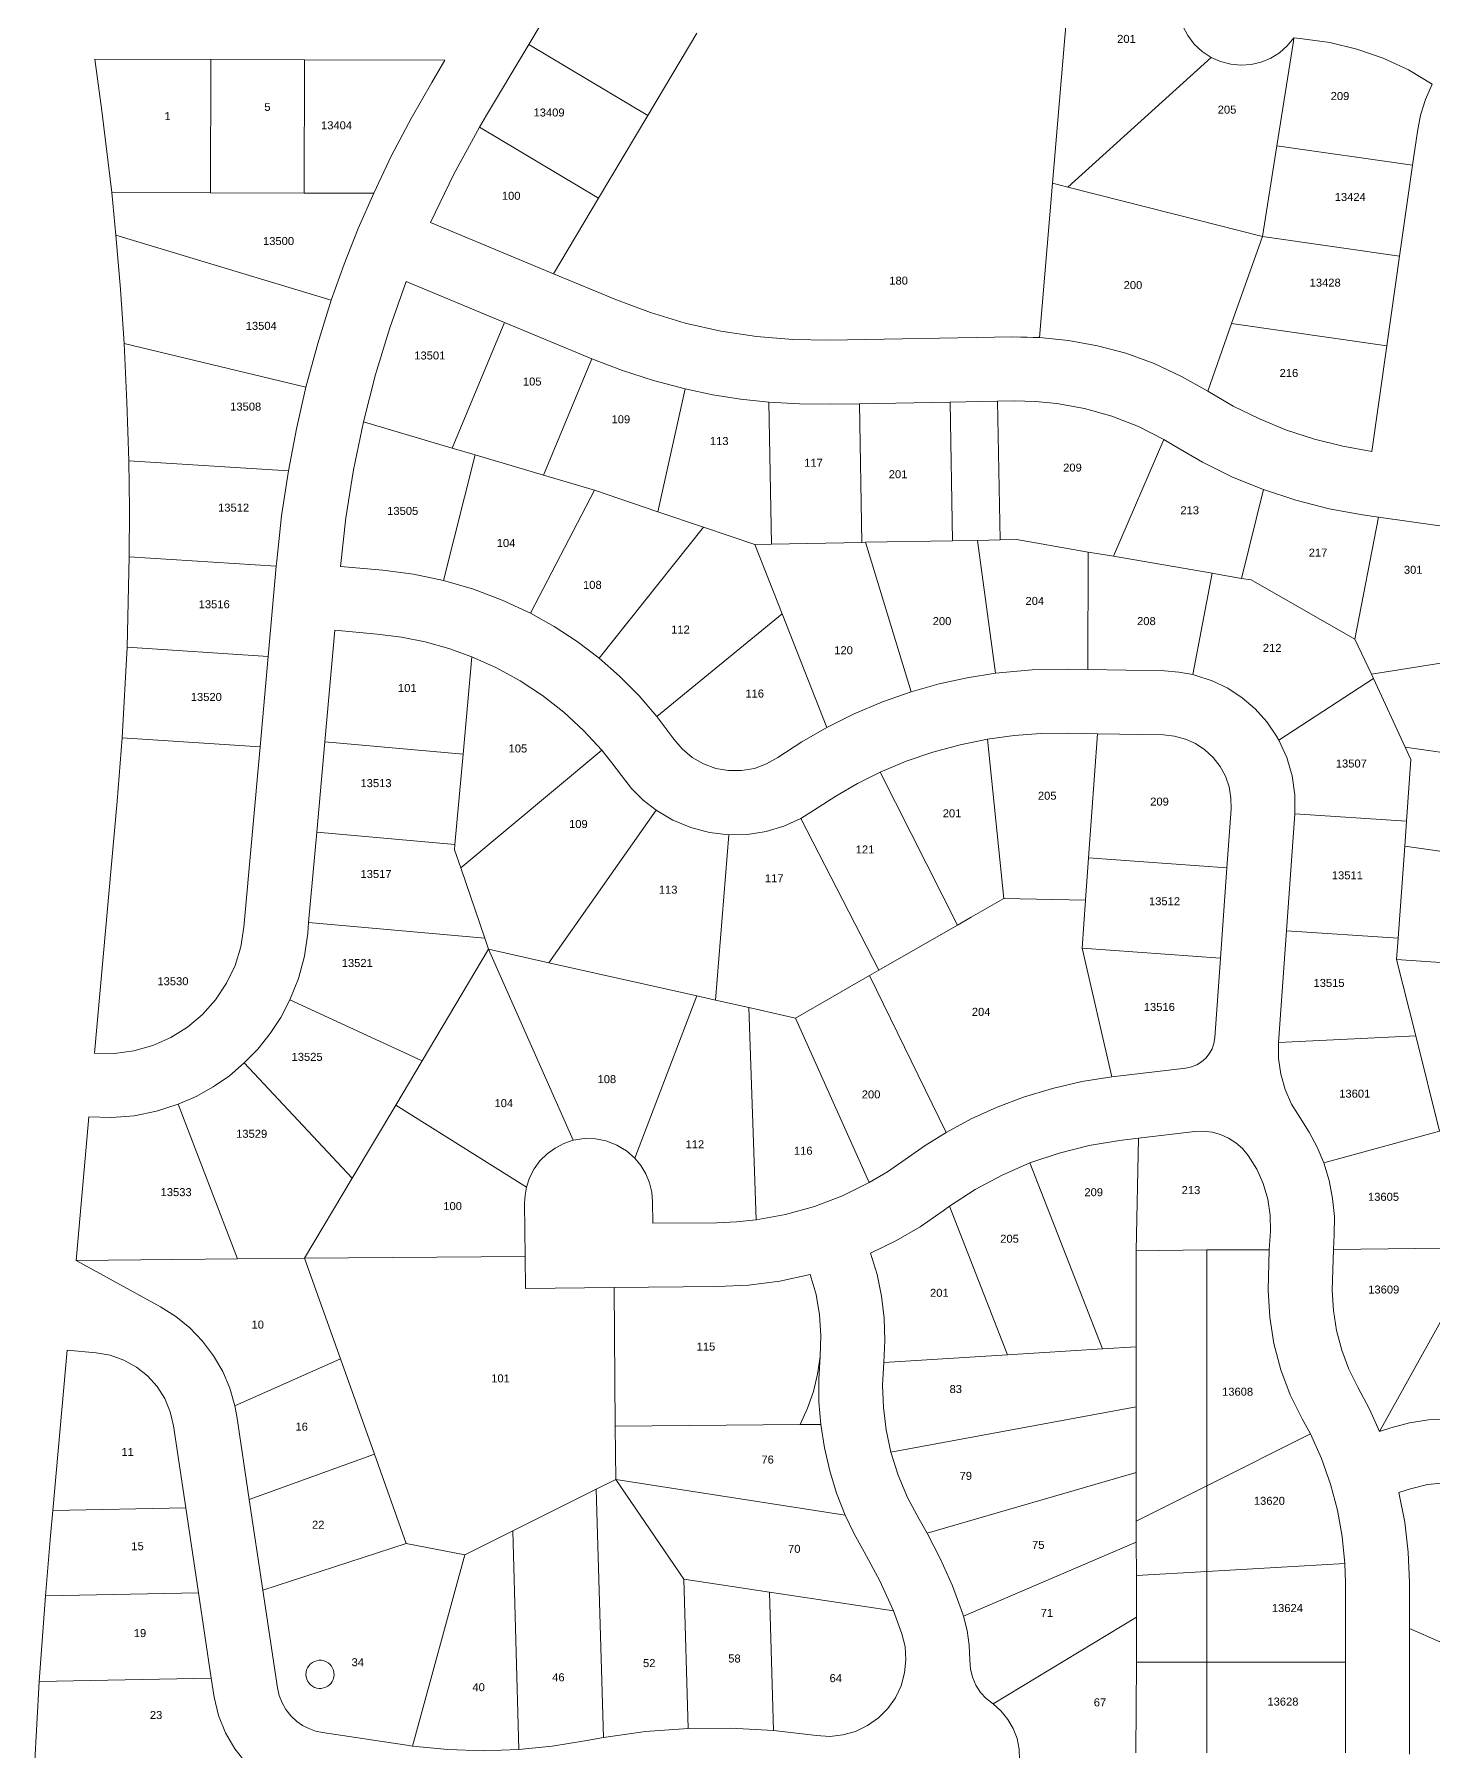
# Model space of a CAD drawing. Header units: feet. Extents: x 865220 to 5618803, y -2240498 to 1935234.
# Drawn here: x 2812329 to 2813640, y 969031 to 970641 of the extents above; entities that cross this region are included whole.
import ezdxf
from ezdxf.enums import TextEntityAlignment as Align

# ---------------------------------------------------------------- set-up
doc = ezdxf.new("R2010")
doc.units = ezdxf.units.FT
doc.header["$LTSCALE"] = 0.015
doc.header["$MEASUREMENT"] = 0
doc.layers.add('Dakota County Addresses', color=7, linetype='Continuous')
doc.layers.add('Dakota County Parcels', color=7, linetype='Continuous')
doc.styles.add('Dimensions 100', font='arial.ttf')

# ---------------------------------------------------------------- blocks, each defined once
blk = doc.blocks.new('ACMAP_ANN_TEMPLATE_Dakota County Addresses')
at = {"layer": 'Dakota County Addresses', "style": 'Dimensions 100'}
blk.add_attdef('DakotaCountyAddress', text='', height=50, dxfattribs=at).set_placement((0, 0), align=Align.CENTER)

msp = doc.modelspace()

# ---------------------------------------------------------------- linework, layer by layer
at = {"layer": 'Dakota County Parcels', "lineweight": 5}
for p, q in [((2812792.2, 970631.6), (2812838.3, 970708.9)), ((2813283.2, 970501.7), (2813298.7, 970686)), ((2812903.8, 970565), (2812949.9, 970642.3)), ((2813509, 970634.9), (2813509.5, 970637.8)), ((2813509.5, 970637.8), (2813517.5, 970637.1)), ((2812752.7, 970565.5), (2812792.2, 970631.6)), ((2812792.2, 970631.6), (2812903.8, 970565)), ((2813297.7, 970498), (2813431.9, 970619.6)), ((2813493.4, 970536.7), (2813509, 970634.9)), ((2812385.4, 970617.9), (2812391.9, 970569.6)), ((2812385.4, 970617.9), (2812494.1, 970617.6)), ((2812493.8, 970492.7), (2812494.1, 970617.6)), ((2812494.1, 970617.6), (2812582.1, 970617.4)), ((2812581.7, 970492.4), (2812582.1, 970617.4)), ((2812582.1, 970617.4), (2812713.6, 970617.1)), ((2812701.2, 970596.2), (2812713.6, 970617.1)), ((2812401.2, 970492.9), (2812391.9, 970569.6)), ((2812752.7, 970565.5), (2812746.1, 970554.3)), ((2812857.7, 970487.7), (2812903.8, 970565)), ((2812746.1, 970554.3), (2812857.7, 970487.7)), ((2813620.8, 970518.5), (2813625.3, 970550)), ((2813479.9, 970451.8), (2813493.4, 970536.7)), ((2813493.4, 970536.7), (2813620.8, 970518.5)), ((2813608.6, 970433.4), (2813620.8, 970518.5)), ((2812405.2, 970453.1), (2812401.2, 970492.9)), ((2812401.2, 970492.9), (2812493.8, 970492.7)), ((2812493.8, 970492.7), (2812581.7, 970492.4)), ((2812581.7, 970492.4), (2812646.8, 970492.3)), ((2813271, 970357), (2813283.2, 970501.7)), ((2813283.2, 970501.7), (2813297.7, 970498)), ((2812815.5, 970416.8), (2812857.7, 970487.7)), ((2812700.2, 970464.8), (2812815.5, 970416.8)), ((2812405.2, 970453.1), (2812607.1, 970391.9)), ((2813451.1, 970370), (2813479.9, 970451.8)), ((2813479.9, 970451.8), (2813608.6, 970433.4)), ((2813596.5, 970349.2), (2813608.6, 970433.4)), ((2812815.5, 970416.8), (2812874.4, 970392.4)), ((2812677.2, 970409.4), (2812769.5, 970371)), ((2812720.5, 970253.3), (2812769.5, 970371)), ((2812769.5, 970371), (2812851.3, 970337)), ((2813428.8, 970306.6), (2813451.1, 970370)), ((2813451.1, 970370), (2813596.5, 970349.2)), ((2812412.9, 970351.4), (2812583.3, 970310.3)), ((2813073.8, 970354.4), (2813246.1, 970357.5)), ((2813582.4, 970250.2), (2813596.5, 970349.2)), ((2812806.1, 970228), (2812851.3, 970337)), ((2812913.3, 970193.7), (2812938.8, 970308.8)), ((2813231.7, 970297.2), (2813247.2, 970297.5)), ((2813019.6, 970163.4), (2813017.1, 970296.4)), ((2813074.9, 970294.4), (2813102.2, 970294.9)), ((2813102.2, 970294.9), (2813187.2, 970296.4)), ((2813104.5, 970164.9), (2813102.2, 970294.9)), ((2813187.2, 970296.4), (2813231.7, 970297.2)), ((2813189.5, 970166.4), (2813187.2, 970296.4)), ((2813234, 970167.2), (2813231.7, 970297.2)), ((2812637.2, 970278), (2812720.5, 970253.3)), ((2812720.5, 970253.3), (2812741.8, 970247)), ((2813340.3, 970151.9), (2813387.4, 970261.5)), ((2813396.9, 970255.8), (2813387.4, 970261.5)), ((2812417.2, 970241.5), (2812566.8, 970231.9)), ((2812712.4, 970129.2), (2812741.8, 970247)), ((2812741.8, 970247), (2812806.1, 970228)), ((2812806.1, 970228), (2812853.7, 970213.9)), ((2812793.7, 970098.6), (2812853.7, 970213.9)), ((2812853.7, 970213.9), (2812913.3, 970193.7)), ((2813460.5, 970131.2), (2813481, 970214.4)), ((2812913.3, 970193.7), (2812956, 970179.3)), ((2813566.7, 970074.3), (2813588.7, 970188.7)), ((2813573.8, 970190.9), (2813588.7, 970188.7)), ((2813588.7, 970188.7), (2813672.8, 970176.7)), ((2812858.1, 970056.3), (2812956, 970179.3)), ((2812956, 970179.3), (2813004, 970163.1)), ((2813004, 970163.1), (2813019.6, 970163.4)), ((2813004, 970163.1), (2813029.6, 970098)), ((2813019.6, 970163.4), (2813104.5, 970164.9)), ((2813104.5, 970164.9), (2813107.9, 970165)), ((2813107.9, 970165), (2813189.5, 970166.4)), ((2813107.9, 970165), (2813150.8, 970024.8)), ((2813189.5, 970166.4), (2813212.9, 970166.8)), ((2813212.9, 970166.8), (2813234, 970167.2)), ((2813212.9, 970166.8), (2813229.8, 970042.3)), ((2813234, 970167.2), (2813249.5, 970167.5)), ((2813249.5, 970167.5), (2813267.2, 970164.4)), ((2813267.2, 970164.4), (2813316.7, 970155.9)), ((2813316.3, 970045.7), (2813316.7, 970155.9)), ((2813316.7, 970155.9), (2813340.3, 970151.9)), ((2812415.6, 970066.6), (2812417.7, 970151.5)), ((2812417.7, 970151.5), (2812555.4, 970142.7)), ((2812547.9, 970058), (2812555.4, 970142.7)), ((2812555.4, 970142.7), (2812555.9, 970147.7)), ((2812615.6, 970142.3), (2812655.4, 970138.8)), ((2813340.3, 970151.9), (2813432.9, 970136)), ((2813414.6, 970041), (2813432.9, 970136)), ((2813460.5, 970131.2), (2813469.4, 970129.7)), ((2813469.4, 970129.7), (2813566.7, 970074.3)), ((2812912.4, 970001.8), (2813029.6, 970098)), ((2813029.6, 970098), (2813071.6, 969991.5)), ((2812600.9, 969978), (2812610.3, 970082.6)), ((2812610.3, 970082.6), (2812650.1, 970079)), ((2813566.7, 970074.3), (2813582.1, 970041.3)), ((2812411, 969981.7), (2812415.6, 970066.6)), ((2812415.6, 970066.6), (2812547.9, 970058)), ((2812540.3, 969973.4), (2812547.9, 970058)), ((2812730.6, 969966.4), (2812738.7, 970057.8)), ((2813298.3, 970046.1), (2813316.3, 970045.7)), ((2813316.3, 970045.7), (2813388.2, 970044.4)), ((2813417.5, 970040.3), (2813414.6, 970041)), ((2813582.1, 970041.3), (2813655.1, 970052.9)), ((2813582.1, 970041.3), (2813584, 970037.2)), ((2813584, 970037.2), (2813495.4, 969979.5)), ((2813584, 970037.2), (2813613.9, 969973)), ((2812928.3, 969980.6), (2812912.4, 970001.8)), ((2812406.3, 969922.2), (2812411, 969981.7)), ((2812411, 969981.7), (2812540.3, 969973.4)), ((2812593.4, 969893.3), (2812600.9, 969978)), ((2812600.9, 969978), (2812730.6, 969966.4)), ((2813222.3, 969980.5), (2813237.4, 969831)), ((2813297.1, 969986.1), (2813325.3, 969985.6)), ((2813317, 969869.3), (2813325.3, 969985.6)), ((2813325.3, 969985.6), (2813387.1, 969984.4)), ((2813495.4, 969979.5), (2813493.1, 969983.4)), ((2812525.2, 969804.1), (2812540.3, 969973.4)), ((2812723, 969881.8), (2812730.6, 969966.4)), ((2812728.4, 969859.8), (2812860.7, 969970.1)), ((2813613.9, 969973), (2813742, 969954.7)), ((2813613.9, 969973), (2813619.2, 969961.5)), ((2813615.1, 969903.7), (2813619.2, 969961.5)), ((2813121.7, 969949.4), (2813194, 969806.1)), ((2812385.2, 969686.1), (2812406.3, 969922.2)), ((2812811, 969770.9), (2812911.5, 969914)), ((2813047.3, 969906.2), (2813060.1, 969914.1)), ((2813446.6, 969860), (2813450.6, 969914.9)), ((2813047.3, 969906.2), (2813120.3, 969763.8)), ((2813502.5, 969800.9), (2813510.4, 969910.6)), ((2813510.4, 969910.6), (2813615.1, 969903.7)), ((2813613.4, 969880.1), (2813615.1, 969903.7)), ((2812585.8, 969808.7), (2812593.4, 969893.3)), ((2812593.4, 969893.3), (2812723, 969881.8)), ((2812722.6, 969876.8), (2812723, 969881.8)), ((2812967.1, 969735.9), (2812979.8, 969890.8)), ((2813607.2, 969794), (2813613.4, 969880.1)), ((2813613.4, 969880.1), (2813729, 969863.6)), ((2812722.6, 969876.8), (2812728.4, 969859.8)), ((2813314.1, 969829.4), (2813317, 969869.3)), ((2813317, 969869.3), (2813446.6, 969860)), ((2812728.4, 969859.8), (2812750.9, 969794)), ((2813440.6, 969775.2), (2813446.6, 969860)), ((2813207, 969813.6), (2813237.4, 969831)), ((2813237.4, 969831), (2813314.1, 969829.4)), ((2813310.9, 969784.5), (2813314.1, 969829.4)), ((2812585, 969798.7), (2812585.8, 969808.7)), ((2812585.8, 969808.7), (2812750.9, 969794)), ((2813120.3, 969763.8), (2813194, 969806.1)), ((2813194, 969806.1), (2813207, 969813.6)), ((2813495, 969696.2), (2813502.5, 969800.9)), ((2813502.5, 969800.9), (2813607.2, 969794)), ((2812692.1, 969678.8), (2812754.4, 969783.6)), ((2812750.9, 969794), (2812754.4, 969783.6)), ((2812754.4, 969783.6), (2812811, 969770.9)), ((2812754.4, 969783.6), (2812833.9, 969604.4)), ((2813310.9, 969784.5), (2813440.6, 969775.2)), ((2813310.9, 969784.5), (2813338.8, 969663.8)), ((2813605.8, 969774), (2813607.2, 969794)), ((2812811, 969770.9), (2812949.6, 969739.8)), ((2813435.2, 969700.4), (2813440.6, 969775.2)), ((2813605.8, 969774), (2813623.8, 969702.3)), ((2813605.8, 969774), (2813715.1, 969766.6)), ((2813042.3, 969719), (2813111.6, 969758.9)), ((2813111.6, 969758.9), (2813120.3, 969763.8)), ((2813111.6, 969758.9), (2813183.4, 969611.7)), ((2812568.2, 969736), (2812692.1, 969678.8)), ((2812891.5, 969587.7), (2812949.6, 969739.8)), ((2812949.6, 969739.8), (2812967.1, 969735.9)), ((2812967.1, 969735.9), (2812998.4, 969728.9)), ((2813005.4, 969529.8), (2812998.4, 969728.9)), ((2812998.4, 969728.9), (2813042.3, 969719)), ((2813042.3, 969719), (2813111.4, 969564.8)), ((2813495, 969696.2), (2813623.8, 969702.3)), ((2813623.8, 969702.3), (2813646.1, 969613.1)), ((2812525.5, 969676.9), (2812626.6, 969568.9)), ((2812667.5, 969637.5), (2812692.1, 969678.8)), ((2813338.8, 969663.8), (2813408.3, 969672.2)), ((2812463.6, 969638.2), (2812519.1, 969493.3)), ((2812626.6, 969568.9), (2812667.5, 969637.5)), ((2812667.5, 969637.5), (2812790.1, 969560.5)), ((2812367.9, 969491.9), (2812379.9, 969626.3)), ((2813346, 969604.2), (2813363.9, 969606.5)), ((2813361.5, 969500.7), (2813363.9, 969606.5)), ((2813363.9, 969606.5), (2813416.5, 969612.7)), ((2813537.5, 969583.2), (2813646.1, 969613.1)), ((2813262, 969583.3), (2813329.9, 969408.8)), ((2812582, 969493.8), (2812626.6, 969568.9)), ((2812788.8, 969495.6), (2812788.3, 969545.6)), ((2812908.5, 969526.6), (2812908.3, 969546.6)), ((2813186.7, 969542.7), (2813180.8, 969538.3)), ((2813186.7, 969542.7), (2813240.9, 969403.2)), ((2812908.5, 969526.6), (2812968.5, 969527.2)), ((2813486.3, 969501.7), (2813487.4, 969519.3)), ((2813546.5, 969502.2), (2813547.3, 969515.8)), ((2812367.9, 969491.9), (2812519.1, 969493.3)), ((2812519.1, 969493.3), (2812582, 969493.8)), ((2812582, 969493.8), (2812788.8, 969495.6)), ((2812582, 969493.8), (2812615.6, 969399.6)), ((2812789, 969465.6), (2812788.8, 969495.6)), ((2813361.5, 969500.7), (2813427.7, 969501.6)), ((2813361.6, 969410.7), (2813361.5, 969500.7)), ((2813427.7, 969501.6), (2813486.3, 969501.7)), ((2813427.8, 969280.6), (2813427.7, 969501.6)), ((2813485.5, 969463.9), (2813486.3, 969501.7)), ((2813545.5, 969463.9), (2813546.5, 969502.2)), ((2813546.5, 969502.2), (2813685.5, 969503.8)), ((2813589.7, 969331.5), (2813685.5, 969503.8)), ((2812367.9, 969491.9), (2812446.8, 969448.3)), ((2812789, 969465.6), (2812872.2, 969466.4)), ((2812872.2, 969466.4), (2812969, 969467.3)), ((2812873.3, 969336.4), (2812872.2, 969466.4)), ((2812346, 969257.4), (2812359.3, 969407.6)), ((2812359.3, 969407.6), (2812386.7, 969405.2)), ((2812516.7, 969355.6), (2812615.6, 969399.6)), ((2812615.6, 969399.6), (2812647.5, 969310.2)), ((2813125, 969396.1), (2813240.9, 969403.2)), ((2813240.9, 969403.2), (2813329.9, 969408.8)), ((2813329.9, 969408.8), (2813361.6, 969410.7)), ((2813361.6, 969354.5), (2813361.6, 969410.7)), ((2812518.5, 969345.7), (2812516.7, 969355.6)), ((2813131.7, 969312.2), (2813361.6, 969354.5)), ((2813361.7, 969293), (2813361.6, 969354.5)), ((2812459.2, 969336.8), (2812470.7, 969259.9)), ((2812518.5, 969345.7), (2812530.2, 969267.6)), ((2812873.3, 969336.4), (2813046.7, 969337.9)), ((2812873.8, 969286.4), (2812873.3, 969336.4)), ((2813046.7, 969337.9), (2813065.9, 969338.1)), ((2813524.9, 969329.2), (2813517.3, 969343.3)), ((2813589.7, 969331.5), (2813600.5, 969334.9)), ((2813427.8, 969280.6), (2813524.9, 969329.2)), ((2812530.2, 969267.6), (2812647.5, 969310.2)), ((2812647.5, 969310.2), (2812677.4, 969226.6)), ((2812855.5, 969277.3), (2812873.8, 969286.4)), ((2812873.8, 969286.4), (2812937.7, 969193)), ((2812873.8, 969286.4), (2813088.9, 969253)), ((2813165.7, 969236.1), (2813361.7, 969293)), ((2813361.7, 969247.5), (2813361.7, 969293)), ((2812530.2, 969267.6), (2812542.9, 969182.6)), ((2812777.1, 969238.2), (2812855.5, 969277.3)), ((2812862.1, 969044.6), (2812855.5, 969277.3)), ((2813361.7, 969247.5), (2813427.8, 969280.6)), ((2813427.8, 969200.2), (2813427.8, 969280.6)), ((2813608, 969274.3), (2813618.8, 969277.8)), ((2812343.8, 969233.7), (2812346, 969257.4)), ((2812346, 969257.4), (2812470.7, 969259.9)), ((2812470.7, 969259.9), (2812482.6, 969180.1)), ((2812732.4, 969215.9), (2812777.1, 969238.2)), ((2812783, 969033.2), (2812777.1, 969238.2)), ((2813165.7, 969236.1), (2813158.1, 969249.4)), ((2813361.7, 969227.8), (2813361.7, 969247.5)), ((2812343.8, 969233.7), (2812339.1, 969177.3)), ((2812542.9, 969182.6), (2812677.4, 969226.6)), ((2812677.4, 969226.6), (2812704.9, 969221.2)), ((2812704.9, 969221.2), (2812732.4, 969215.9)), ((2813199.7, 969158.4), (2813361.7, 969227.8)), ((2813361.8, 969196.4), (2813361.7, 969227.8)), ((2812683.2, 969036.6), (2812732.4, 969215.9)), ((2813427.8, 969200.2), (2813557.3, 969207.7)), ((2813557.8, 969189.8), (2813557.3, 969207.7)), ((2812941.6, 969053), (2812937.7, 969193)), ((2812937.7, 969193), (2813018, 969180.9)), ((2813361.8, 969196.4), (2813427.8, 969200.2)), ((2813361.8, 969157.4), (2813361.8, 969196.4)), ((2813427.9, 969115.2), (2813427.8, 969200.2)), ((2813557.8, 969115.2), (2813557.8, 969189.8)), ((2813617.8, 969146.8), (2813617.8, 969189.8)), ((2812339.1, 969177.3), (2812333.3, 969097.1)), ((2812339.1, 969177.3), (2812482.6, 969180.1)), ((2812482.6, 969180.1), (2812494.6, 969100.3)), ((2812542.9, 969182.6), (2812556.6, 969091.3)), ((2813021.5, 969051.2), (2813018, 969180.9)), ((2813018, 969180.9), (2813134.1, 969163.4)), ((2813142, 969141.9), (2813134.1, 969163.4)), ((2813199.7, 969158.4), (2813198.9, 969161.1)), ((2813227.5, 969076), (2813361.8, 969157.4)), ((2813361.8, 969115.2), (2813361.8, 969157.4)), ((2813617.9, 969028.9), (2813617.8, 969146.8)), ((2813617.8, 969146.8), (2813689.4, 969115.3)), ((2813361.2, 969030.2), (2813361.8, 969115.2)), ((2813361.8, 969115.2), (2813427.9, 969115.2)), ((2813427.9, 969115.2), (2813557.8, 969115.2)), ((2813427.9, 969030.2), (2813427.9, 969115.2)), ((2813557.9, 969030.3), (2813557.8, 969115.2)), ((2812333.3, 969097.1), (2812328.7, 969017)), ((2812333.3, 969097.1), (2812494.6, 969100.3)), ((2812494.6, 969100.3), (2812497.3, 969082.4)), ((2812598.7, 969049.2), (2812677.8, 969037.4)), ((2812862.1, 969044.6), (2812844.8, 969041.4)), ((2813061.9, 969046.5), (2813021.5, 969051.2)), ((2812677.8, 969037.4), (2812683.2, 969036.6))]:
    msp.add_line(p, q, dxfattribs=at)
for points in [[(2813400.8, 970678.8), (2813400.6, 970668.6), (2813402.1, 970658.6), (2813405.2, 970649), (2813409.9, 970640), (2813416.1, 970632), (2813423.5, 970625.1), (2813431.9, 970619.6)], [(2813431.9, 970619.6), (2813440.8, 970615.7), (2813450.2, 970613.2), (2813459.8, 970612.4), (2813469.4, 970613), (2813478.9, 970615.2), (2813487.8, 970618.9), (2813496, 970624), (2813503.3, 970630.4), (2813509.5, 970637.8)], [(2813639.2, 970594.6), (2813616.8, 970607.8), (2813593.2, 970618.8), (2813568.6, 970627.3), (2813543.3, 970633.5), (2813517.5, 970637.1)], [(2812701.2, 970596.2), (2812681.8, 970562.2), (2812663.6, 970527.6), (2812646.8, 970492.3)], [(2813639.2, 970594.6), (2813633, 970580.2), (2813628.3, 970565.3), (2813625.3, 970550)], [(2812746.1, 970554.3), (2812722, 970510.1), (2812700.2, 970464.8)], [(2812646.8, 970492.3), (2812632.4, 970459.3), (2812619.2, 970425.8), (2812607.1, 970391.9)], [(2813297.7, 970498), (2813397.5, 970472.7), (2813479.9, 970451.8)], [(2812412.9, 970351.4), (2812409.5, 970402.3), (2812405.2, 970453.1)], [(2812677.2, 970409.4), (2812661.8, 970366.2), (2812648.5, 970322.4), (2812637.2, 970278)], [(2812607.1, 970391.9), (2812594.4, 970351.3), (2812583.3, 970310.3)], [(2812874.4, 970392.4), (2812906.3, 970380.4), (2812938.9, 970370.6), (2812972.1, 970363.1), (2813005.8, 970357.9), (2813039.8, 970355), (2813073.8, 970354.4)], [(2812417.2, 970241.5), (2812415.5, 970296.5), (2812412.9, 970351.4)], [(2813271, 970357), (2813265.2, 970357.1), (2813259.4, 970357.2), (2813253.6, 970357.3), (2813246.1, 970357.5)], [(2813351.8, 970342.2), (2813325.3, 970349.3), (2813298.3, 970354.3), (2813271, 970357)], [(2812851.3, 970337), (2812880, 970326), (2812909.2, 970316.6), (2812938.8, 970308.8)], [(2813428.8, 970306.6), (2813404.2, 970320.6), (2813378.5, 970332.5), (2813351.8, 970342.2)], [(2812583.3, 970310.3), (2812574.3, 970271.3), (2812566.8, 970231.9)], [(2812938.8, 970308.8), (2812964.7, 970303.4), (2812990.8, 970299.3), (2813017.1, 970296.4)], [(2813287.2, 970295.2), (2813267.2, 970297.1), (2813247.2, 970297.5)], [(2813428.8, 970306.6), (2813452.5, 970292.8), (2813477.2, 970280.7), (2813502.6, 970270.3), (2813528.7, 970261.8), (2813555.3, 970255.1), (2813582.4, 970250.2)], [(2813017.1, 970296.4), (2813046, 970294.7), (2813074.9, 970294.4)], [(2813387.4, 970261.5), (2813363.7, 970273.6), (2813338.9, 970283.3), (2813313.3, 970290.5), (2813287.2, 970295.2)], [(2812637.2, 970278), (2812627.9, 970233.1), (2812620.7, 970187.9), (2812615.6, 970142.3)], [(2813396.9, 970255.8), (2813423.9, 970240.1), (2813452, 970226.2), (2813481, 970214.4)], [(2812417.7, 970151.5), (2812417.8, 970196.5), (2812417.2, 970241.5)], [(2812566.8, 970231.9), (2812560.5, 970189.9), (2812555.9, 970147.7)], [(2813481, 970214.4), (2813511.3, 970204.4), (2813542.4, 970196.5), (2813573.8, 970190.9)], [(2812712.4, 970129.2), (2812684.1, 970135.1), (2812655.4, 970138.8)], [(2812793.7, 970098.6), (2812767.4, 970110.9), (2812740.3, 970121.1), (2812712.4, 970129.2)], [(2813432.9, 970136), (2813435.9, 970135.5), (2813460.5, 970131.2)], [(2812858.1, 970056.3), (2812837.6, 970071.9), (2812816.1, 970086), (2812793.7, 970098.6)], [(2812738.7, 970057.8), (2812717.2, 970065.5), (2812695.2, 970071.7), (2812672.8, 970076.2), (2812650.1, 970079)], [(2812860.7, 969970.1), (2812843.6, 969988.7), (2812825, 970005.8), (2812805.1, 970021.4), (2812784, 970035.3), (2812761.8, 970047.5), (2812738.7, 970057.8)], [(2812912.4, 970001.8), (2812895.6, 970021.2), (2812877.4, 970039.4), (2812858.1, 970056.3)], [(2813229.8, 970042.3), (2813203.2, 970038), (2813176.8, 970032.2), (2813150.8, 970024.8)], [(2813298.3, 970046.1), (2813264, 970045.5), (2813229.8, 970042.3)], [(2813414.6, 970041), (2813401.5, 970043.4), (2813388.2, 970044.4)], [(2813493.1, 969983.4), (2813484, 969996.7), (2813473.2, 970008.8), (2813460.9, 970019.3), (2813447.4, 970028.2), (2813432.9, 970035.2), (2813417.5, 970040.3)], [(2813150.8, 970024.8), (2813123.8, 970015.4), (2813097.3, 970004.2), (2813071.6, 969991.5)], [(2813071.6, 969991.5), (2813048.3, 969978), (2813025.8, 969963.3)], [(2812928.3, 969980.6), (2812936.1, 969971.3), (2812945.5, 969963.4), (2812956, 969957.3), (2812967.5, 969953.1), (2812979.5, 969951), (2812991.7, 969951), (2813003.7, 969953.1), (2813015.2, 969957.2), (2813025.8, 969963.3)], [(2813222.3, 969980.5), (2813196.5, 969975.2), (2813171, 969968.3), (2813146, 969959.7), (2813121.7, 969949.4)], [(2813297.1, 969986.1), (2813272.1, 969985.8), (2813247.1, 969983.9), (2813222.3, 969980.5)], [(2813450.6, 969914.9), (2813450.5, 969925.4), (2813448.7, 969935.8), (2813445.2, 969945.7), (2813440.2, 969954.9), (2813433.8, 969963.3), (2813426.1, 969970.4), (2813417.3, 969976.3), (2813407.7, 969980.6), (2813397.6, 969983.3), (2813387.1, 969984.4)], [(2813510.4, 969910.6), (2813510.4, 969928.4), (2813507.9, 969946.1), (2813502.8, 969963.2), (2813495.4, 969979.5)], [(2812879.1, 969946.3), (2812870.2, 969958.4), (2812860.7, 969970.1)], [(2812879.1, 969946.3), (2812888.6, 969934.3), (2812899.5, 969923.4), (2812911.5, 969914)], [(2813121.7, 969949.4), (2813100.5, 969938.9), (2813079.9, 969927.1), (2813060.1, 969914.1)], [(2812911.5, 969914), (2812927.2, 969904.6), (2812944, 969897.6), (2812961.7, 969892.9), (2812979.8, 969890.8)], [(2812979.8, 969890.8), (2812997.3, 969891.2), (2813014.6, 969894), (2813031.3, 969899), (2813047.3, 969906.2)], [(2812385.2, 969686.1), (2812403.7, 969685.9), (2812422, 969688.3), (2812439.7, 969693.3), (2812456.6, 969700.8), (2812472.2, 969710.5), (2812486.4, 969722.4), (2812498.6, 969736.2), (2812508.8, 969751.6), (2812516.8, 969768.2), (2812522.3, 969785.9), (2812525.2, 969804.1)], [(2812568.2, 969736), (2812576.2, 969756.2), (2812581.8, 969777.2), (2812585, 969798.7)], [(2812525.5, 969676.9), (2812538.3, 969690), (2812549.7, 969704.4), (2812559.7, 969719.7), (2812568.2, 969736)], [(2813408.3, 969672.2), (2813413.5, 969673.3), (2813418.4, 969675.2), (2813422.9, 969678), (2813426.8, 969681.5), (2813430.1, 969685.6), (2813432.7, 969690.2), (2813434.4, 969695.2), (2813435.2, 969700.4)], [(2813495, 969696.2), (2813495, 969681.2), (2813497.1, 969666.3), (2813501.2, 969651.9), (2813507.2, 969638.2), (2813515.2, 969625.5)], [(2812463.6, 969638.2), (2812480.4, 969645.6), (2812496.4, 969654.5), (2812511.5, 969665), (2812525.5, 969676.9)], [(2813338.8, 969663.8), (2813310.8, 969659.4), (2813283.2, 969653.1), (2813256.1, 969644.9)], [(2812379.9, 969626.3), (2812401.2, 969625.7), (2812422.4, 969627.5), (2812443.3, 969631.7), (2812463.6, 969638.2)], [(2813256.1, 969644.9), (2813231.2, 969635.4), (2813206.9, 969624.4), (2813183.4, 969611.7)], [(2813537.5, 969583.2), (2813531.4, 969598), (2813523.9, 969612.2), (2813515.2, 969625.5)], [(2812891.5, 969587.7), (2812883.7, 969594.6), (2812874.7, 969600), (2812864.9, 969603.8), (2812854.7, 969605.8), (2812844.2, 969606), (2812833.9, 969604.4)], [(2813183.4, 969611.7), (2813163.9, 969599.6), (2813145, 969586.4)], [(2813466.6, 969590.3), (2813461.3, 969596.6), (2813455.1, 969602), (2813448.2, 969606.4), (2813440.7, 969609.8), (2813432.8, 969612), (2813424.7, 969613), (2813416.5, 969612.7)], [(2812833.9, 969604.4), (2812825.1, 969601.4), (2812816.8, 969597.2), (2812809.3, 969591.7), (2812802.7, 969585.1), (2812797.3, 969577.6), (2812793, 969569.3), (2812790.1, 969560.5)], [(2813346, 969604.2), (2813317.5, 969599.5), (2813289.5, 969592.5), (2813262, 969583.3)], [(2813487.4, 969519.3), (2813487.2, 969534.3), (2813485, 969549.3), (2813480.7, 969563.8), (2813474.6, 969577.5), (2813466.6, 969590.3)], [(2812908.3, 969546.6), (2812907.6, 969555.7), (2812905.4, 969564.5), (2812902, 969572.9), (2812897.3, 969580.7), (2812891.5, 969587.7)], [(2813111.4, 969564.8), (2813128.6, 969575), (2813145, 969586.4)], [(2813262, 969583.3), (2813235.9, 969571.8), (2813210.7, 969558.2), (2813186.7, 969542.7)], [(2813547.3, 969515.8), (2813547.4, 969532.9), (2813545.8, 969550), (2813542.5, 969566.8), (2813537.5, 969583.2)], [(2812790.1, 969560.5), (2812788.8, 969553.1), (2812788.3, 969545.6)], [(2813005.4, 969529.8), (2813033, 969534.8), (2813060.1, 969542.3), (2813086.3, 969552.3), (2813111.4, 969564.8)], [(2812968.5, 969527.2), (2812987, 969527.9), (2813005.4, 969529.8)], [(2813112.7, 969498.5), (2813136.4, 969510.1), (2813159.1, 969523.4), (2813180.8, 969538.3)], [(2813125, 969396.1), (2813126.1, 969416.8), (2813125.4, 969437.6), (2813122.9, 969458.3), (2813118.7, 969478.6), (2813112.7, 969498.5)], [(2812969, 969467.3), (2812998.3, 969468.7), (2813027.4, 969472.5), (2813056.1, 969478.7)], [(2813065.3, 969401.9), (2813066.1, 969421.3), (2813064.8, 969440.8), (2813061.5, 969460), (2813056.1, 969478.7)], [(2813485.5, 969463.9), (2813486.8, 969438.7), (2813490.7, 969413.8), (2813497.1, 969389.4), (2813506, 969365.9), (2813517.3, 969343.3)], [(2813545.5, 969463.9), (2813546.5, 969444.9), (2813549.4, 969426.1), (2813554.3, 969407.7), (2813561, 969389.9), (2813569.5, 969372.9)], [(2812516.7, 969355.6), (2812512, 969372), (2812505.3, 969387.7), (2812496.7, 969402.5), (2812486.4, 969416.2), (2812474.6, 969428.5), (2812461.3, 969439.3), (2812446.8, 969448.3)], [(2812459.2, 969336.8), (2812456.1, 969349.9), (2812450.9, 969362.3), (2812443.7, 969373.6), (2812434.8, 969383.6), (2812424.3, 969391.9), (2812412.5, 969398.4), (2812399.9, 969402.9), (2812386.7, 969405.2)], [(2813046.7, 969337.9), (2813053.6, 969353.2), (2813059, 969369), (2813062.9, 969385.3), (2813065.3, 969401.9)], [(2813065.3, 969401.9), (2813064, 969380.6), (2813064.2, 969359.3), (2813065.9, 969338.1)], [(2813125, 969396.1), (2813123.9, 969375), (2813124.6, 969353.9), (2813127.2, 969332.9), (2813131.7, 969312.2)], [(2813589.7, 969331.5), (2813580.2, 969352.5), (2813569.5, 969372.9)], [(2813065.9, 969338.1), (2813069.3, 969316.2), (2813074.3, 969294.7), (2813080.8, 969273.6), (2813088.9, 969253)], [(2813689.4, 969339.4), (2813671.6, 969342.2), (2813653.6, 969343.2), (2813635.7, 969342.3), (2813617.9, 969339.5), (2813600.5, 969334.9)], [(2813557.3, 969207.7), (2813554.8, 969232.9), (2813550.3, 969257.8), (2813543.7, 969282.2), (2813535.3, 969306.1), (2813524.9, 969329.2)], [(2813131.7, 969312.2), (2813138.5, 969290.5), (2813147.3, 969269.5), (2813158.1, 969249.4)], [(2813727, 969255.9), (2813713.7, 969265.7), (2813699.2, 969273.5), (2813683.8, 969279), (2813667.6, 969282.3), (2813651.2, 969283.2), (2813634.8, 969281.7), (2813618.8, 969277.8)], [(2813617.8, 969189.8), (2813616.7, 969218.2), (2813613.4, 969246.5), (2813608, 969274.3)], [(2813088.9, 969253), (2813097.2, 969235.5), (2813106.6, 969218.5)], [(2813198.9, 969161.1), (2813189.3, 969186.7), (2813178.3, 969211.8), (2813165.7, 969236.1)], [(2813134.1, 969163.4), (2813121.4, 969191.5), (2813106.6, 969218.5)], [(2813205.8, 969117.1), (2813205.2, 969131.1), (2813203.2, 969144.9), (2813199.7, 969158.4)], [(2813061.9, 969046.5), (2813074.3, 969045.6), (2813086.6, 969047), (2813098.6, 969050.3), (2813109.8, 969055.7), (2813120, 969062.9), (2813128.7, 969071.7), (2813135.9, 969081.9), (2813141.2, 969093.1), (2813144.5, 969105.1), (2813145.8, 969117.4), (2813144.9, 969129.8), (2813142, 969141.9)], [(2812584.1, 969099.2), (2812583.5, 969101.4), (2812583.2, 969103.6), (2812583.4, 969105.8), (2812583.9, 969108), (2812584.8, 969110), (2812586, 969111.9), (2812587.5, 969113.5), (2812589.3, 969114.9), (2812591.2, 969115.9), (2812593.4, 969116.6), (2812595.6, 969117), (2812597.8, 969117), (2812600, 969116.5), (2812602.1, 969115.8), (2812604, 969114.7), (2812605.7, 969113.2), (2812607.2, 969111.6), (2812608.3, 969109.7), (2812609.2, 969107.6), (2812609.6, 969105.4), (2812609.7, 969103.2), (2812609.4, 969101.1), (2812608.8, 969099.1), (2812608, 969097.2), (2812606.8, 969095.5), (2812605.3, 969094), (2812603.7, 969092.7), (2812601.8, 969091.7), (2812599.9, 969091), (2812597.7, 969090.6), (2812595.6, 969090.6), (2812593.4, 969090.9), (2812591.4, 969091.6), (2812589.4, 969092.6), (2812587.7, 969093.9), (2812586.2, 969095.5), (2812585, 969097.2), (2812584.1, 969099.2)], [(2813205.8, 969117.1), (2813206.3, 969109), (2813208.1, 969101.2), (2813211.3, 969093.7), (2813215.7, 969086.9), (2813221.1, 969081), (2813227.5, 969076)], [(2812556.6, 969091.3), (2812558.3, 969084), (2812561, 969077.1), (2812564.6, 969070.7), (2812569.2, 969064.8), (2812574.7, 969059.7)], [(2812497.3, 969082.4), (2812501.3, 969065.3), (2812507.8, 969049.1), (2812516.6, 969034), (2812527.6, 969020.3)], [(2813252.3, 969023.8), (2813251.9, 969033.8), (2813249.9, 969043.6), (2813246.3, 969052.9), (2813241.3, 969061.6), (2813235, 969069.4), (2813227.5, 969076)], [(2812574.7, 969059.7), (2812580.1, 969055.9), (2812586, 969052.9), (2812592.2, 969050.6), (2812598.7, 969049.2)], [(2812941.6, 969053), (2812901.7, 969050.1), (2812862.1, 969044.6)], [(2813021.5, 969051.2), (2812981.5, 969053.4), (2812941.6, 969053)], [(2812683.2, 969036.6), (2812716.3, 969033.2), (2812749.6, 969032.1), (2812783, 969033.2)], [(2812783, 969033.2), (2812814, 969036.4), (2812844.8, 969041.4)]]:
    msp.add_lwpolyline(points, dxfattribs=at)

# ---------------------------------------------------------------- block references
at = {"layer": 'Dakota County Addresses', "lineweight": 5, "xscale": 0.15, "yscale": 0.15, "zscale": 0.15}
for p, values in [((2813352.5, 970633.2), {'DakotaCountyAddress': '201'}), ((2813552.7, 970579.6), {'DakotaCountyAddress': '209'}), ((2812547.2, 970569.4), {'DakotaCountyAddress': '5'}), ((2812811.2, 970564.2), {'DakotaCountyAddress': '13409'}), ((2813446.8, 970566.9), {'DakotaCountyAddress': '205'}), ((2812453.5, 970560.8), {'DakotaCountyAddress': '1'}), ((2812612, 970552.2), {'DakotaCountyAddress': '13404'}), ((2812775.7, 970486.1), {'DakotaCountyAddress': '100'}), ((2813562.3, 970485), {'DakotaCountyAddress': '13424'}), ((2812557.6, 970443.7), {'DakotaCountyAddress': '13500'}), ((2813138.9, 970406.6), {'DakotaCountyAddress': '180'}), ((2813358.6, 970402.4), {'DakotaCountyAddress': '200'}), ((2813538.8, 970404.7), {'DakotaCountyAddress': '13428'}), ((2812541.4, 970364.2), {'DakotaCountyAddress': '13504'}), ((2812699.4, 970336.4), {'DakotaCountyAddress': '13501'}), ((2812795.4, 970312), {'DakotaCountyAddress': '105'}), ((2813504.8, 970320), {'DakotaCountyAddress': '216'}), ((2812526.8, 970288.5), {'DakotaCountyAddress': '13508'}), ((2812878.5, 970276.6), {'DakotaCountyAddress': '109'}), ((2812970.7, 970256.2), {'DakotaCountyAddress': '113'}), ((2813059.1, 970235.8), {'DakotaCountyAddress': '117'}), ((2813301.9, 970231.3), {'DakotaCountyAddress': '209'}), ((2813138.4, 970225.1), {'DakotaCountyAddress': '201'}), ((2812515.5, 970193.8), {'DakotaCountyAddress': '13512'}), ((2812674, 970190.7), {'DakotaCountyAddress': '13505'}), ((2813411.8, 970191.3), {'DakotaCountyAddress': '213'}), ((2812770.9, 970160.6), {'DakotaCountyAddress': '104'}), ((2813532.1, 970151.6), {'DakotaCountyAddress': '217'}), ((2813621.3, 970135.5), {'DakotaCountyAddress': '301'}), ((2812851.8, 970121.4), {'DakotaCountyAddress': '108'}), ((2812497.3, 970103.2), {'DakotaCountyAddress': '13516'}), ((2813266.6, 970106.3), {'DakotaCountyAddress': '204'}), ((2813179.6, 970087.4), {'DakotaCountyAddress': '200'}), ((2813371.2, 970087.4), {'DakotaCountyAddress': '208'}), ((2812934.4, 970079.5), {'DakotaCountyAddress': '112'}), ((2813087.3, 970060.1), {'DakotaCountyAddress': '120'}), ((2813489.1, 970062.3), {'DakotaCountyAddress': '212'}), ((2812489.9, 970016.3), {'DakotaCountyAddress': '13520'}), ((2812678.3, 970024.7), {'DakotaCountyAddress': '101'}), ((2813004, 970019.5), {'DakotaCountyAddress': '116'}), ((2812782, 969968), {'DakotaCountyAddress': '105'}), ((2813563.3, 969953.9), {'DakotaCountyAddress': '13507'}), ((2812649, 969935.5), {'DakotaCountyAddress': '13513'}), ((2813278.2, 969923.7), {'DakotaCountyAddress': '205'}), ((2813189, 969907.2), {'DakotaCountyAddress': '201'}), ((2813383.5, 969918.2), {'DakotaCountyAddress': '209'}), ((2812838.7, 969897.2), {'DakotaCountyAddress': '109'}), ((2813107.4, 969873.3), {'DakotaCountyAddress': '121'}), ((2812649, 969850.3), {'DakotaCountyAddress': '13517'}), ((2813022.3, 969846.3), {'DakotaCountyAddress': '117'}), ((2813559.6, 969849.1), {'DakotaCountyAddress': '13511'}), ((2812922.8, 969835.6), {'DakotaCountyAddress': '113'}), ((2813388.2, 969824.8), {'DakotaCountyAddress': '13512'}), ((2812631.4, 969766.9), {'DakotaCountyAddress': '13521'}), ((2812458.6, 969749.8), {'DakotaCountyAddress': '13530'}), ((2813542.4, 969748.2), {'DakotaCountyAddress': '13515'}), ((2813216.3, 969721.1), {'DakotaCountyAddress': '204'}), ((2813383.3, 969725.7), {'DakotaCountyAddress': '13516'}), ((2812584.4, 969678.9), {'DakotaCountyAddress': '13525'}), ((2812865.4, 969658), {'DakotaCountyAddress': '108'}), ((2812768.8, 969635.5), {'DakotaCountyAddress': '104'}), ((2813113.1, 969643.7), {'DakotaCountyAddress': '200'}), ((2813566.5, 969644.4), {'DakotaCountyAddress': '13601'}), ((2812532.4, 969606.8), {'DakotaCountyAddress': '13529'}), ((2812947.9, 969596.9), {'DakotaCountyAddress': '112'}), ((2813049.5, 969590.9), {'DakotaCountyAddress': '116'}), ((2812461.6, 969552.1), {'DakotaCountyAddress': '13533'}), ((2813321.8, 969552), {'DakotaCountyAddress': '209'}), ((2813413, 969554), {'DakotaCountyAddress': '213'}), ((2812720.8, 969539), {'DakotaCountyAddress': '100'}), ((2813593.5, 969547.7), {'DakotaCountyAddress': '13605'}), ((2813242.9, 969508.4), {'DakotaCountyAddress': '205'}), ((2813177.1, 969457.7), {'DakotaCountyAddress': '201'}), ((2813593.7, 969460.8), {'DakotaCountyAddress': '13609'}), ((2812538.1, 969427.9), {'DakotaCountyAddress': '10'}), ((2812958.3, 969407.3), {'DakotaCountyAddress': '115'}), ((2812765.7, 969377.5), {'DakotaCountyAddress': '101'}), ((2813192.5, 969367.5), {'DakotaCountyAddress': '83'}), ((2813456.7, 969365), {'DakotaCountyAddress': '13608'}), ((2812579.3, 969332.2), {'DakotaCountyAddress': '16'}), ((2812416.1, 969308.5), {'DakotaCountyAddress': '11'}), ((2813016.1, 969301.4), {'DakotaCountyAddress': '76'}), ((2813201.9, 969286.1), {'DakotaCountyAddress': '79'}), ((2813486.5, 969262.7), {'DakotaCountyAddress': '13620'}), ((2812594.8, 969240.3), {'DakotaCountyAddress': '22'}), ((2812425.4, 969220.2), {'DakotaCountyAddress': '15'}), ((2813041.1, 969217.7), {'DakotaCountyAddress': '70'}), ((2813269.8, 969221.4), {'DakotaCountyAddress': '75'}), ((2813277.9, 969157.6), {'DakotaCountyAddress': '71'}), ((2813503.4, 969162.2), {'DakotaCountyAddress': '13624'}), ((2812427.7, 969138.7), {'DakotaCountyAddress': '19'}), ((2812985, 969114.9), {'DakotaCountyAddress': '58'}), ((2812631.9, 969111.4), {'DakotaCountyAddress': '34'}), ((2812905.1, 969110.6), {'DakotaCountyAddress': '52'}), ((2812745.2, 969088), {'DakotaCountyAddress': '40'}), ((2812820, 969097.3), {'DakotaCountyAddress': '46'}), ((2813080, 969096.5), {'DakotaCountyAddress': '64'}), ((2813327.7, 969073.8), {'DakotaCountyAddress': '67'}), ((2813499.2, 969074.5), {'DakotaCountyAddress': '13628'}), ((2812442.8, 969061.9), {'DakotaCountyAddress': '23'})]:
    msp.add_blockref('ACMAP_ANN_TEMPLATE_Dakota County Addresses', p, dxfattribs=at).add_auto_attribs(values)

doc.saveas('drawing.dxf')
